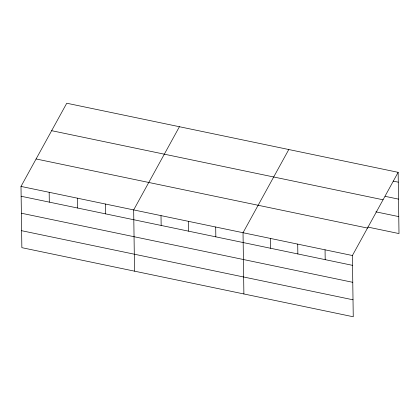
<?xml version="1.0" encoding="UTF-8"?>
<svg xmlns="http://www.w3.org/2000/svg" width="420" height="420" viewBox="0 0 420 420"><rect width="100%" height="100%" fill="white"/><g stroke="black" fill="none" stroke-linecap="round" stroke-linejoin="round"><path stroke-width="0.63" d="M398.144 172.331L352.396 255.523L353.252 316.769L21.856 247.669L21 186.422L66.749 103.231L398.144 172.331L399 233.578L367.846 227.078M179.424 126.725L133.675 209.916L134.531 271.163M288.787 149.53L243.033 232.722L243.889 293.963M393.194 181.104L398.281 182.165M385.166 196.345L398.517 199.127M51.655 130.688L383.045 199.784M375.874 211.838L398.764 216.61M36.099 158.97L367.495 228.071M21 186.422L352.396 255.523M21.137 196.256L352.532 265.351M21.373 213.218L352.769 282.319M21.62 230.701L353.015 299.801M325.054 249.821L325.19 259.654M297.717 244.12L297.854 253.953M270.375 238.418L270.512 248.252M215.696 227.021L215.833 236.849M188.354 221.319L188.491 231.147M161.012 215.618L161.154 225.446M105.504 204.041L105.641 213.875M77.338 198.172L77.474 208M49.166 192.297L49.308 202.125"/></g></svg>
